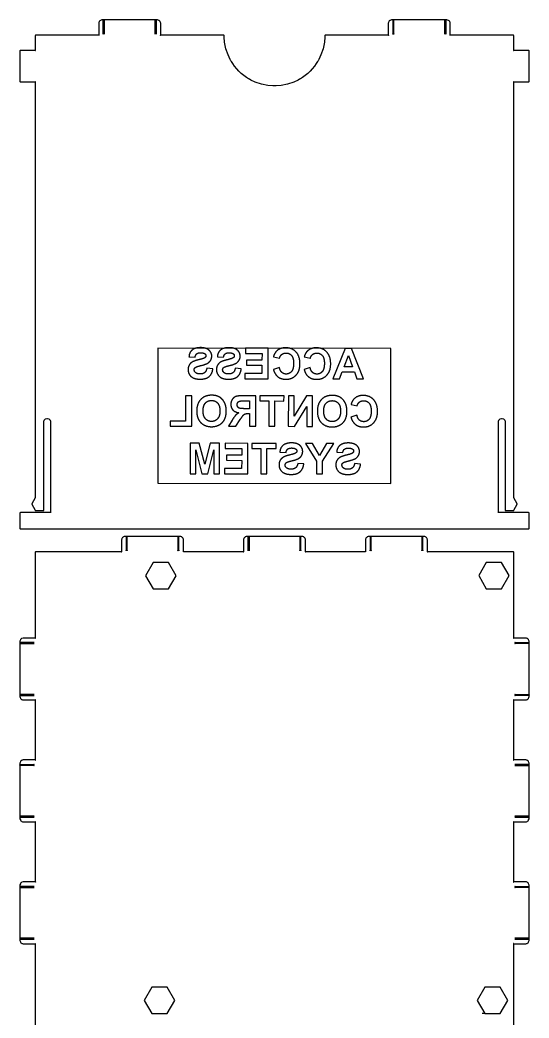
# Model space of a CAD drawing. Header units: millimetres. Extents: x 10 to 212, y 10 to 409.
# Drawn here: x 10 to 110.2, y 212.8 to 409.3 of the extents above; entities that cross this region are included whole.
import ezdxf

# ---------------------------------------------------------------- set-up
doc = ezdxf.new("R2010")
doc.units = ezdxf.units.MM
doc.layers.get('0').update_dxf_attribs({"linetype": 'CONTINUOUS'})

msp = doc.modelspace()

# ---------------------------------------------------------------- linework, layer by layer
for p, q in [((58.85, 344.66), (54.4, 344.66)), ((54.4, 344.66), (54.4, 343.65)), ((58.84, 338.66), (58.85, 344.66)), ((74, 344.63), (71.59, 338.64)), ((75.28, 344.63), (74, 344.63)), ((77.61, 338.63), (75.28, 344.63)), ((43.27, 342.97), (44.48, 342.91)), ((48.86, 342.96), (50.07, 342.9)), ((54.4, 343.65), (57.64, 343.64)), ((57.63, 342.31), (54.62, 342.32)), ((54.62, 342.32), (54.62, 341.31)), ((57.64, 343.64), (57.63, 342.31)), ((59.9, 343), (61.1, 342.71)), ((65.96, 342.99), (67.15, 342.7)), ((73.82, 341.01), (74.65, 343.23)), ((74.65, 343.23), (75.46, 341)), ((47.97, 340.63), (46.79, 340.74)), ((53.56, 340.62), (52.38, 340.73)), ((54.62, 341.31), (57.63, 341.3)), ((57.63, 341.3), (57.63, 339.67)), ((61.06, 340.86), (59.88, 340.49)), ((67.11, 340.85), (65.94, 340.48)), ((72.91, 338.63), (73.43, 340)), ((73.43, 340), (75.83, 339.99)), ((75.46, 341), (73.82, 341.01)), ((75.83, 339.99), (76.32, 338.63)), ((57.63, 339.67), (54.28, 339.67)), ((54.28, 339.67), (54.28, 338.66)), ((54.28, 338.66), (58.84, 338.66)), ((71.59, 338.64), (72.91, 338.63)), ((76.32, 338.63), (77.61, 338.63)), ((42.61, 335.27), (42.6, 330.33)), ((43.82, 335.27), (42.61, 335.27)), ((43.81, 329.32), (43.82, 335.27)), ((56.42, 335.3), (53.87, 335.3)), ((54.26, 334.28), (55.21, 334.28)), ((55.21, 334.28), (55.21, 332.76)), ((56.41, 329.3), (56.42, 335.3)), ((61.98, 335.29), (57.21, 335.3)), ((57.21, 335.3), (57.21, 334.28)), ((57.21, 334.28), (58.98, 334.28)), ((58.98, 334.28), (58.97, 329.29)), ((60.19, 329.29), (60.19, 334.28)), ((60.19, 334.28), (61.97, 334.27)), ((61.97, 334.27), (61.98, 335.29)), ((62.83, 335.29), (62.82, 329.29)), ((63.95, 335.28), (62.83, 335.29)), ((66.41, 335.28), (63.95, 331.28)), ((63.95, 331.28), (63.95, 335.28)), ((67.59, 335.28), (66.41, 335.28)), ((67.58, 329.28), (67.59, 335.28)), ((55.21, 332.76), (54.31, 332.76)), ((64.03, 329.28), (66.46, 333.19)), ((66.46, 333.19), (66.45, 329.28)), ((75.17, 333.61), (76.37, 333.32)), ((42.6, 330.33), (39.59, 330.33)), ((39.59, 330.33), (39.59, 329.32)), ((51.75, 330.47), (51.02, 329.3)), ((52.47, 329.3), (53.34, 330.61)), ((54.96, 331.8), (55.2, 331.8)), ((55.2, 331.8), (55.2, 329.3)), ((76.33, 331.47), (75.15, 331.1)), ((39.59, 329.32), (43.81, 329.32)), ((51.02, 329.3), (52.47, 329.3)), ((55.2, 329.3), (56.41, 329.3)), ((58.97, 329.29), (60.19, 329.29)), ((62.82, 329.29), (64.03, 329.28)), ((66.45, 329.28), (67.58, 329.28)), ((43.48, 325.95), (43.47, 319.95)), ((45.3, 325.95), (43.48, 325.95)), ((44.6, 319.95), (44.61, 324.67)), ((44.61, 324.67), (45.79, 319.95)), ((46.37, 321.86), (45.3, 325.95)), ((47.47, 325.95), (46.37, 321.86)), ((46.96, 319.95), (48.15, 324.67)), ((49.28, 325.94), (47.47, 325.95)), ((48.15, 324.67), (48.14, 319.95)), ((49.27, 319.94), (49.28, 325.94)), ((54.85, 325.93), (50.4, 325.94)), ((50.4, 325.94), (50.4, 324.93)), ((50.4, 324.93), (53.64, 324.92)), ((53.64, 324.92), (53.64, 323.59)), ((54.84, 319.93), (54.85, 325.93)), ((55.64, 325.93), (55.63, 324.92)), ((55.63, 324.92), (57.41, 324.92)), ((60.4, 325.93), (55.64, 325.93)), ((57.41, 324.92), (57.4, 319.93)), ((58.61, 319.93), (58.62, 324.91)), ((58.62, 324.91), (60.4, 324.91)), ((60.4, 324.91), (60.4, 325.93)), ((67.56, 325.91), (66.17, 325.92)), ((66.17, 325.92), (68.37, 322.43)), ((68.94, 323.54), (67.56, 325.91)), ((70.36, 325.91), (68.94, 323.54)), ((69.57, 322.44), (71.78, 325.91)), ((71.78, 325.91), (70.36, 325.91)), ((50.63, 323.6), (50.62, 322.59)), ((50.62, 322.59), (53.64, 322.58)), ((53.64, 323.59), (50.63, 323.6)), ((53.64, 322.58), (53.63, 320.95)), ((61.16, 324.21), (62.37, 324.15)), ((68.37, 322.43), (68.36, 319.91)), ((69.57, 319.91), (69.57, 322.44)), ((72.34, 324.19), (73.55, 324.14)), ((53.63, 320.95), (50.28, 320.95)), ((50.28, 320.95), (50.28, 319.94)), ((65.86, 321.87), (64.69, 321.99)), ((77.05, 321.85), (75.87, 321.97)), ((43.47, 319.95), (44.6, 319.95)), ((45.79, 319.95), (46.96, 319.95)), ((48.14, 319.95), (49.27, 319.94)), ((50.28, 319.94), (54.84, 319.93)), ((57.4, 319.93), (58.61, 319.93)), ((68.36, 319.91), (69.57, 319.91)), ((101.79, 297.3), (104.47, 297.3)), ((35.96, 213.65), (38.71, 213.65)), ((101.52, 213.66), (101, 213.66))]:
    msp.add_line(p, q)
for points in [[(14.7, 312.8), (14.7, 330.2), (14.7, 330.28), (14.77, 330.5), (14.79, 330.53), (14.8, 330.55), (14.89, 330.66), (15, 330.75), (15.02, 330.76), (15.05, 330.78), (15.27, 330.85), (15.35, 330.85), (15.43, 330.85), (15.65, 330.78), (15.68, 330.76), (15.7, 330.75), (15.81, 330.66), (15.9, 330.55), (15.91, 330.53), (15.93, 330.5), (16, 330.28), (16, 330.2), (16, 312.3), (16.01, 312.3), (16.04, 312.29), (16.04, 312.26), (16.01, 312.26), (16, 312.29), (16, 312.3), (10.1, 312.3), (10.08, 312.3), (10.03, 312.27), (10, 312.22), (10, 312.2), (10, 309.2), (10, 309.18), (10.03, 309.13), (10.08, 309.1), (10.1, 309.1), (13.1, 309.1), (107.1, 309.1), (110.1, 309.1), (110.12, 309.1), (110.17, 309.13), (110.2, 309.18), (110.2, 309.2), (110.2, 312.2), (110.2, 312.22), (110.17, 312.27), (110.12, 312.3), (110.1, 312.3), (104.2, 312.3), (104.2, 312.29), (104.19, 312.26), (104.16, 312.26), (104.16, 312.29), (104.19, 312.3), (104.2, 312.3), (104.2, 330.2), (104.2, 330.28), (104.27, 330.5), (104.29, 330.53), (104.3, 330.55), (104.39, 330.66), (104.5, 330.75), (104.52, 330.76), (104.55, 330.78), (104.78, 330.85), (104.85, 330.85), (104.93, 330.85), (105.15, 330.78), (105.17, 330.76), (105.2, 330.75), (105.31, 330.66), (105.4, 330.55), (105.41, 330.53), (105.43, 330.5), (105.5, 330.28), (105.5, 330.2), (105.5, 312.8), (105.5, 312.78), (105.53, 312.73), (105.58, 312.7), (105.6, 312.7), (107.1, 312.7), (107.12, 312.7), (107.18, 312.74), (107.19, 312.75), (107.88, 313.95), (107.88, 313.96), (107.88, 314.04), (107.88, 314.05), (107.2, 315.23), (107.19, 315.23), (107.2, 315.23), (107.2, 315.23), (107.2, 397.1), (110.1, 397.1), (110.12, 397.1), (110.17, 397.13), (110.2, 397.19), (110.2, 397.2), (110.2, 403.2), (110.2, 403.22), (110.17, 403.27), (110.12, 403.3), (110.1, 403.3), (107.2, 403.3), (107.2, 403.29), (107.19, 403.26), (107.16, 403.26), (107.16, 403.29), (107.19, 403.3), (107.2, 403.3), (107.2, 406.2), (107.2, 406.22), (107.17, 406.27), (107.12, 406.3), (107.1, 406.3), (94.7, 406.3), (94.7, 408.6), (94.7, 408.64), (94.68, 408.78), (94.62, 408.92), (94.61, 408.95), (94.59, 408.98), (94.49, 409.1), (94.38, 409.19), (94.35, 409.21), (94.32, 409.22), (94.18, 409.28), (94.04, 409.3), (94, 409.3), (93.7, 409.3), (93.72, 409.3), (93.77, 409.27), (93.8, 409.22), (93.8, 409.2), (93.8, 406.5), (93.8, 406.51), (93.79, 406.55), (93.79, 406.55), (93.78, 406.56), (93.75, 406.58), (93.75, 406.59), (93.75, 406.59), (93.71, 406.6), (93.7, 406.6), (93.69, 406.6), (93.65, 406.59), (93.65, 406.59), (93.65, 406.58), (93.61, 406.56), (93.61, 406.55), (93.61, 406.55), (93.6, 406.51), (93.6, 406.5), (93.6, 409.2), (93.6, 409.22), (93.63, 409.27), (93.68, 409.3), (93.7, 409.3), (83.5, 409.3), (83.2, 409.3), (83.11, 409.3), (82.88, 409.22), (82.85, 409.21), (82.82, 409.19), (82.7, 409.1), (82.61, 408.98), (82.59, 408.95), (82.58, 408.92), (82.5, 408.68), (82.5, 408.6), (82.5, 406.3), (82.51, 406.3), (82.54, 406.29), (82.54, 406.26), (82.51, 406.26), (82.5, 406.29), (82.5, 406.3), (70.1, 406.3), (70.08, 406.3), (70.03, 406.27), (70, 406.22), (70, 406.2), (70, 405.88), (69.91, 404.91), (69.66, 403.64), (69.25, 402.41), (68.83, 401.53), (68.67, 401.25), (68.59, 401.11), (68.33, 400.7), (67.95, 400.17), (67.54, 399.67), (67.1, 399.2), (66.63, 398.76), (66.13, 398.35), (65.6, 397.97), (65.19, 397.71), (65.05, 397.63), (64.77, 397.46), (63.89, 397.05), (62.66, 396.64), (61.39, 396.38), (60.42, 396.3), (60.1, 396.3), (59.78, 396.3), (58.8, 396.38), (57.54, 396.64), (56.31, 397.05), (55.43, 397.46), (55.15, 397.63), (55.01, 397.71), (54.6, 397.97), (54.07, 398.35), (53.57, 398.76), (53.1, 399.2), (52.66, 399.67), (52.25, 400.17), (51.87, 400.7), (51.61, 401.11), (51.53, 401.25), (51.36, 401.53), (50.95, 402.41), (50.54, 403.64), (50.28, 404.91), (50.2, 405.88), (50.2, 406.2), (50.2, 406.22), (50.17, 406.27), (50.12, 406.3), (50.1, 406.3), (37.7, 406.3), (37.7, 406.29), (37.69, 406.26), (37.66, 406.26), (37.66, 406.29), (37.69, 406.3), (37.7, 406.3), (37.7, 408.6), (37.7, 408.64), (37.68, 408.78), (37.62, 408.92), (37.61, 408.95), (37.59, 408.98), (37.49, 409.1), (37.38, 409.19), (37.35, 409.21), (37.32, 409.22), (37.08, 409.3), (37, 409.3), (36.7, 409.3), (36.72, 409.3), (36.77, 409.27), (36.8, 409.22), (36.8, 409.2), (36.8, 406.5), (36.8, 406.51), (36.79, 406.55), (36.79, 406.55), (36.78, 406.56), (36.75, 406.58), (36.75, 406.59), (36.75, 406.59), (36.71, 406.6), (36.7, 406.6), (36.69, 406.6), (36.65, 406.59), (36.65, 406.59), (36.65, 406.58), (36.61, 406.56), (36.61, 406.55), (36.61, 406.55), (36.6, 406.51), (36.6, 406.5), (36.6, 409.2), (36.6, 409.22), (36.63, 409.27), (36.68, 409.3), (36.7, 409.3), (26.5, 409.3), (26.52, 409.3), (26.57, 409.27), (26.6, 409.22), (26.6, 409.2), (26.6, 406.5), (26.6, 406.51), (26.59, 406.55), (26.59, 406.55), (26.58, 406.56), (26.55, 406.58), (26.55, 406.59), (26.55, 406.59), (26.51, 406.6), (26.5, 406.6), (26.49, 406.6), (26.45, 406.59), (26.45, 406.59), (26.45, 406.58), (26.41, 406.56), (26.41, 406.55), (26.41, 406.55), (26.4, 406.51), (26.4, 406.5), (26.4, 409.2), (26.4, 409.22), (26.43, 409.27), (26.48, 409.3), (26.5, 409.3), (26.2, 409.3), (26.11, 409.3), (25.88, 409.22), (25.85, 409.21), (25.82, 409.19), (25.7, 409.1), (25.61, 408.98), (25.59, 408.95), (25.58, 408.92), (25.52, 408.78), (25.5, 408.64), (25.5, 408.6), (25.5, 406.3), (25.51, 406.3), (25.54, 406.29), (25.54, 406.26), (25.51, 406.26), (25.5, 406.29), (25.5, 406.3), (13.1, 406.3), (13.08, 406.3), (13.03, 406.27), (13, 406.22), (13, 406.2), (13, 403.3), (10.1, 403.3), (10.08, 403.3), (10.03, 403.27), (10, 403.22), (10, 403.2), (10, 397.2), (10, 397.19), (10.03, 397.13), (10.08, 397.1), (10.1, 397.1), (13, 397.1), (13, 397.11), (13.01, 397.14), (13.04, 397.14), (13.04, 397.12), (13.01, 397.1), (13, 397.1), (13, 315.23), (12.32, 314.05), (12.32, 314.04), (12.32, 313.96), (12.32, 313.95), (13.01, 312.75), (13.02, 312.74), (13.08, 312.7), (13.1, 312.7), (14.6, 312.7), (14.62, 312.7), (14.67, 312.73), (14.7, 312.78)], [(83.43, 409.27), (83.4, 409.22), (83.4, 409.2), (83.4, 406.5), (83.4, 406.51), (83.41, 406.55), (83.41, 406.55), (83.41, 406.56), (83.45, 406.58), (83.45, 406.59), (83.45, 406.59), (83.49, 406.6), (83.5, 406.6), (83.51, 406.6), (83.55, 406.59), (83.55, 406.59), (83.55, 406.58), (83.58, 406.56), (83.59, 406.55), (83.59, 406.55), (83.6, 406.51), (83.6, 406.5), (83.6, 409.2), (83.6, 409.22), (83.57, 409.27), (83.52, 409.3), (83.5, 409.3), (83.48, 409.3)], [(94.7, 406.3), (94.69, 406.3), (94.66, 406.29), (94.66, 406.26), (94.68, 406.26), (94.7, 406.29)], [(13.01, 403.3), (13, 403.3), (13, 403.29), (13.01, 403.26), (13.04, 403.26), (13.04, 403.29)], [(107.19, 397.1), (107.2, 397.1), (107.2, 397.11), (107.19, 397.14), (107.16, 397.14), (107.16, 397.12)], [(37.11, 318.07), (82.97, 318), (83.01, 344.62), (37.15, 344.69)], [(13, 315.23), (13, 315.23), (13, 315.23)], [(31.08, 304.85), (31.09, 304.85), (31.09, 304.85), (31.1, 304.81), (31.1, 304.8), (31.1, 307.5), (31.1, 307.52), (31.07, 307.57), (31.02, 307.6), (31, 307.6), (30.98, 307.6), (30.93, 307.57), (30.9, 307.52), (30.9, 307.5), (30.9, 304.8), (30.9, 304.81), (30.91, 304.85), (30.91, 304.85), (30.91, 304.85), (30.95, 304.88), (30.95, 304.89), (30.95, 304.89), (30.99, 304.9), (31, 304.9), (31.01, 304.9), (31.05, 304.89), (31.05, 304.89), (31.05, 304.88)], [(41.19, 304.9), (41.2, 304.9), (41.21, 304.9), (41.25, 304.89), (41.25, 304.89), (41.25, 304.88), (41.28, 304.85), (41.29, 304.85), (41.29, 304.85), (41.3, 304.81), (41.3, 304.8), (41.3, 307.5), (41.3, 307.52), (41.27, 307.57), (41.22, 307.6), (41.2, 307.6), (41.18, 307.6), (41.13, 307.57), (41.1, 307.52), (41.1, 307.5), (41.1, 304.8), (41.1, 304.81), (41.11, 304.85), (41.11, 304.85), (41.12, 304.85), (41.15, 304.88), (41.15, 304.89), (41.15, 304.89)], [(65.19, 304.9), (65.2, 304.9), (65.21, 304.9), (65.25, 304.89), (65.25, 304.89), (65.25, 304.88), (65.28, 304.85), (65.29, 304.85), (65.29, 304.85), (65.3, 304.81), (65.3, 304.8), (65.3, 307.5), (65.3, 307.52), (65.27, 307.57), (65.22, 307.6), (65.2, 307.6), (65.18, 307.6), (65.13, 307.57), (65.1, 307.52), (65.1, 307.5), (65.1, 304.8), (65.1, 304.81), (65.11, 304.85), (65.11, 304.85), (65.11, 304.85), (65.15, 304.88), (65.15, 304.89), (65.15, 304.89)], [(89.18, 307.6), (89.13, 307.57), (89.1, 307.52), (89.1, 307.5), (89.1, 304.8), (89.1, 304.81), (89.11, 304.85), (89.11, 304.85), (89.11, 304.85), (89.15, 304.88), (89.15, 304.89), (89.15, 304.89), (89.19, 304.9), (89.2, 304.9), (89.21, 304.9), (89.25, 304.89), (89.25, 304.89), (89.25, 304.88), (89.28, 304.85), (89.29, 304.85), (89.29, 304.85), (89.3, 304.81), (89.3, 304.8), (89.3, 307.5), (89.3, 307.52), (89.27, 307.57), (89.22, 307.6), (89.2, 307.6)], [(42.2, 304.6), (42.19, 304.6), (42.16, 304.59), (42.16, 304.56), (42.18, 304.56), (42.2, 304.59)], [(66.16, 304.59), (66.16, 304.56), (66.18, 304.56), (66.2, 304.59), (66.2, 304.6), (66.19, 304.6)], [(78.04, 304.56), (78.04, 304.59), (78.01, 304.6), (78, 304.6), (78, 304.59), (78.01, 304.56)], [(36.23, 297.28), (39.23, 297.28), (40.73, 299.88), (39.23, 302.48), (36.23, 302.48), (34.73, 299.88)], [(39.23, 302.48), (36.23, 302.48), (34.73, 299.88), (36.23, 297.28), (39.23, 297.28), (40.73, 299.88)], [(101.79, 297.3), (104.79, 297.3), (106.29, 299.9), (104.79, 302.5), (101.79, 302.5), (100.29, 299.9)], [(13, 287.6), (13, 287.59), (13.01, 287.56), (13.04, 287.56), (13.04, 287.59), (13.01, 287.6)], [(12.71, 276.45), (12.71, 276.45), (12.72, 276.45), (12.75, 276.49), (12.75, 276.49), (12.75, 276.49), (12.79, 276.5), (12.8, 276.5), (10.1, 276.5), (10.08, 276.5), (10.03, 276.47), (10, 276.42), (10, 276.4), (10, 276.38), (10.03, 276.33), (10.08, 276.3), (10.1, 276.3), (12.8, 276.3), (12.79, 276.3), (12.75, 276.31), (12.75, 276.31), (12.75, 276.32), (12.72, 276.35), (12.71, 276.35), (12.71, 276.35), (12.7, 276.39), (12.7, 276.4), (12.7, 276.41)], [(13, 275.4), (13.01, 275.4), (13.04, 275.42), (13.04, 275.44), (13.01, 275.44), (13, 275.41)], [(107.41, 262.5), (107.4, 262.5), (110.1, 262.5), (110.12, 262.5), (110.17, 262.53), (110.2, 262.58), (110.2, 262.6), (110.2, 262.62), (110.17, 262.67), (110.12, 262.7), (110.1, 262.7), (107.4, 262.7), (107.41, 262.7), (107.45, 262.69), (107.45, 262.69), (107.45, 262.68), (107.48, 262.65), (107.49, 262.65), (107.49, 262.65), (107.5, 262.61), (107.5, 262.6), (107.5, 262.59), (107.49, 262.55), (107.49, 262.55), (107.48, 262.55), (107.45, 262.52), (107.45, 262.51), (107.45, 262.51)], [(10.1, 252.3), (12.8, 252.3), (12.79, 252.3), (12.75, 252.31), (12.75, 252.31), (12.75, 252.32), (12.72, 252.35), (12.71, 252.35), (12.71, 252.36), (12.7, 252.39), (12.7, 252.4), (12.7, 252.41), (12.71, 252.45), (12.71, 252.45), (12.72, 252.45), (12.75, 252.49), (12.75, 252.49), (12.75, 252.49), (12.79, 252.5), (12.8, 252.5), (10.1, 252.5), (10.08, 252.5), (10.03, 252.47), (10, 252.42), (10, 252.4), (10, 252.38), (10.03, 252.33), (10.08, 252.3)], [(12.7, 238.6), (12.7, 238.61), (12.71, 238.65), (12.71, 238.65), (12.72, 238.65), (12.75, 238.69), (12.75, 238.69), (12.75, 238.69), (12.79, 238.7), (12.8, 238.7), (10.1, 238.7), (10.08, 238.7), (10.03, 238.67), (10, 238.62), (10, 238.6), (10, 238.58), (10.03, 238.53), (10.08, 238.5), (10.1, 238.5), (12.8, 238.5), (12.79, 238.5), (12.75, 238.51), (12.75, 238.51), (12.75, 238.52), (12.72, 238.55), (12.71, 238.55), (12.71, 238.55), (12.7, 238.59)], [(110.2, 228.42), (110.17, 228.47), (110.12, 228.5), (110.1, 228.5), (107.4, 228.5), (107.41, 228.5), (107.45, 228.49), (107.45, 228.49), (107.45, 228.49), (107.48, 228.45), (107.49, 228.45), (107.49, 228.45), (107.5, 228.41), (107.5, 228.4), (107.5, 228.39), (107.49, 228.35), (107.49, 228.35), (107.48, 228.35), (107.45, 228.32), (107.45, 228.31), (107.45, 228.31), (107.41, 228.3), (107.4, 228.3), (110.1, 228.3), (110.12, 228.3), (110.17, 228.33), (110.2, 228.38), (110.2, 228.4)], [(107.16, 227.42), (107.19, 227.4), (107.2, 227.4), (107.2, 227.41), (107.19, 227.44), (107.16, 227.44)], [(35.96, 213.65), (38.96, 213.65), (40.46, 216.25), (38.96, 218.85), (35.96, 218.85), (34.46, 216.25)], [(101.52, 213.66), (104.52, 213.66), (106.02, 216.26), (104.52, 218.85), (101.52, 218.85), (100.02, 216.26)]]:
    msp.add_lwpolyline(points, close=True)
msp.add_lwpolyline([(107.2, 210.5), (107.2, 227.4), (109.5, 227.4), (109.55, 227.4), (109.68, 227.43), (109.82, 227.48), (109.85, 227.49), (109.88, 227.51), (110, 227.61), (110.09, 227.72), (110.11, 227.75), (110.12, 227.78), (110.18, 227.92), (110.2, 228.06), (110.2, 228.1), (110.2, 228.4), (110.2, 238.6), (110.2, 238.58), (110.17, 238.53), (110.12, 238.5), (110.1, 238.5), (107.4, 238.5), (107.41, 238.5), (107.45, 238.51), (107.45, 238.51), (107.45, 238.52), (107.48, 238.55), (107.49, 238.55), (107.49, 238.55), (107.5, 238.59), (107.5, 238.6), (107.5, 238.61), (107.49, 238.65), (107.49, 238.65), (107.48, 238.65), (107.45, 238.69), (107.45, 238.69), (107.45, 238.69), (107.41, 238.7), (107.4, 238.7), (110.1, 238.7), (110.12, 238.7), (110.17, 238.67), (110.2, 238.62), (110.2, 238.6), (110.2, 238.9), (110.2, 238.94), (110.18, 239.08), (110.12, 239.22), (110.11, 239.25), (110.09, 239.28), (110, 239.4), (109.88, 239.49), (109.85, 239.51), (109.82, 239.52), (109.68, 239.58), (109.55, 239.6), (109.5, 239.6), (107.2, 239.6), (107.19, 239.6), (107.16, 239.59), (107.16, 239.56), (107.19, 239.56), (107.2, 239.59), (107.2, 239.6), (107.2, 251.4), (107.2, 251.41), (107.19, 251.44), (107.16, 251.44), (107.16, 251.42), (107.19, 251.4), (107.2, 251.4), (109.5, 251.4), (109.55, 251.4), (109.68, 251.42), (109.82, 251.48), (109.85, 251.49), (109.88, 251.51), (110, 251.6), (110.09, 251.72), (110.11, 251.75), (110.12, 251.78), (110.2, 252.02), (110.2, 252.1), (110.2, 252.4), (110.2, 252.42), (110.17, 252.47), (110.12, 252.5), (110.1, 252.5), (107.4, 252.5), (107.41, 252.5), (107.45, 252.49), (107.45, 252.49), (107.45, 252.49), (107.48, 252.45), (107.49, 252.45), (107.49, 252.45), (107.5, 252.41), (107.5, 252.4), (107.5, 252.39), (107.49, 252.36), (107.49, 252.35), (107.48, 252.35), (107.45, 252.32), (107.45, 252.31), (107.45, 252.31), (107.41, 252.3), (107.4, 252.3), (110.1, 252.3), (110.12, 252.3), (110.17, 252.33), (110.2, 252.38), (110.2, 252.4), (110.2, 262.6), (110.2, 262.9), (110.2, 262.94), (110.18, 263.08), (110.12, 263.22), (110.11, 263.25), (110.09, 263.28), (110, 263.4), (109.88, 263.49), (109.85, 263.51), (109.82, 263.52), (109.68, 263.58), (109.55, 263.6), (109.5, 263.6), (107.2, 263.6), (107.19, 263.6), (107.16, 263.59), (107.16, 263.56), (107.19, 263.56), (107.2, 263.59), (107.2, 263.6), (107.2, 275.4), (107.19, 275.4), (107.16, 275.42), (107.16, 275.44), (107.19, 275.44), (107.2, 275.41), (107.2, 275.4), (109.5, 275.4), (109.55, 275.4), (109.68, 275.42), (109.82, 275.48), (109.85, 275.49), (109.88, 275.51), (110, 275.61), (110.09, 275.72), (110.11, 275.75), (110.12, 275.78), (110.18, 275.92), (110.2, 276.06), (110.2, 276.1), (110.2, 276.4), (110.2, 276.38), (110.17, 276.33), (110.12, 276.3), (110.1, 276.3), (107.4, 276.3), (107.41, 276.3), (107.45, 276.31), (107.45, 276.31), (107.45, 276.32), (107.48, 276.35), (107.49, 276.35), (107.49, 276.35), (107.5, 276.39), (107.5, 276.4), (107.5, 276.41), (107.49, 276.45), (107.49, 276.45), (107.48, 276.45), (107.45, 276.49), (107.45, 276.49), (107.45, 276.49), (107.41, 276.5), (107.4, 276.5), (110.1, 276.5), (110.12, 276.5), (110.17, 276.47), (110.2, 276.42), (110.2, 276.4), (110.2, 286.6), (110.2, 286.58), (110.17, 286.53), (110.12, 286.5), (110.1, 286.5), (107.4, 286.5), (107.41, 286.5), (107.45, 286.51), (107.45, 286.51), (107.45, 286.52), (107.48, 286.55), (107.49, 286.55), (107.49, 286.56), (107.5, 286.59), (107.5, 286.6), (107.5, 286.61), (107.49, 286.65), (107.49, 286.65), (107.48, 286.65), (107.45, 286.69), (107.45, 286.69), (107.45, 286.69), (107.41, 286.7), (107.4, 286.7), (110.1, 286.7), (110.12, 286.7), (110.17, 286.67), (110.2, 286.62), (110.2, 286.6), (110.2, 286.9), (110.2, 286.99), (110.12, 287.23), (110.11, 287.25), (110.09, 287.28), (110, 287.39), (109.88, 287.49), (109.85, 287.51), (109.82, 287.52), (109.68, 287.58), (109.55, 287.6), (109.5, 287.6), (107.2, 287.6), (107.2, 287.59), (107.19, 287.56), (107.16, 287.56), (107.16, 287.59), (107.19, 287.6), (107.2, 287.6), (107.2, 304.5), (107.2, 304.52), (107.17, 304.57), (107.12, 304.6), (107.1, 304.6), (90.2, 304.6), (90.2, 304.59), (90.18, 304.56), (90.16, 304.56), (90.16, 304.59), (90.19, 304.6), (90.2, 304.6), (90.2, 306.9), (90.2, 306.95), (90.17, 307.08), (90.12, 307.22), (90.11, 307.25), (90.09, 307.28), (89.99, 307.39), (89.88, 307.49), (89.85, 307.51), (89.82, 307.52), (89.68, 307.58), (89.54, 307.6), (89.5, 307.6), (89.2, 307.6), (79, 307.6), (78.98, 307.6), (78.93, 307.57), (78.9, 307.52), (78.9, 307.5), (78.9, 304.8), (78.9, 304.81), (78.91, 304.85), (78.91, 304.85), (78.91, 304.85), (78.95, 304.88), (78.95, 304.89), (78.95, 304.89), (78.99, 304.9), (79, 304.9), (79.01, 304.9), (79.05, 304.89), (79.05, 304.89), (79.05, 304.88), (79.08, 304.85), (79.09, 304.85), (79.09, 304.85), (79.1, 304.81), (79.1, 304.8), (79.1, 307.5), (79.1, 307.52), (79.07, 307.57), (79.02, 307.6), (79, 307.6), (78.7, 307.6), (78.65, 307.6), (78.52, 307.58), (78.38, 307.52), (78.35, 307.51), (78.32, 307.49), (78.21, 307.39), (78.11, 307.28), (78.09, 307.25), (78.08, 307.22), (78.02, 307.08), (78, 306.95), (78, 306.9), (78, 304.6), (66.2, 304.6), (66.2, 306.9), (66.2, 306.95), (66.17, 307.08), (66.12, 307.22), (66.11, 307.25), (66.09, 307.28), (65.99, 307.39), (65.88, 307.49), (65.85, 307.51), (65.82, 307.52), (65.68, 307.58), (65.54, 307.6), (65.5, 307.6), (65.2, 307.6), (55, 307.6), (55.02, 307.6), (55.07, 307.57), (55.1, 307.52), (55.1, 307.5), (55.1, 304.8), (55.1, 304.81), (55.09, 304.85), (55.09, 304.85), (55.08, 304.85), (55.05, 304.88), (55.05, 304.89), (55.05, 304.89), (55.01, 304.9), (55, 304.9), (54.99, 304.9), (54.95, 304.89), (54.95, 304.89), (54.95, 304.88), (54.91, 304.85), (54.91, 304.85), (54.91, 304.85), (54.9, 304.81), (54.9, 304.8), (54.9, 307.5), (54.9, 307.52), (54.93, 307.57), (54.98, 307.6), (55, 307.6), (54.7, 307.6), (54.65, 307.6), (54.52, 307.58), (54.38, 307.52), (54.35, 307.51), (54.32, 307.49), (54.21, 307.39), (54.11, 307.28), (54.09, 307.25), (54.08, 307.22), (54.02, 307.08), (54, 306.95), (54, 306.9), (54, 304.6), (54, 304.59), (54.01, 304.56), (54.04, 304.56), (54.04, 304.59), (54.01, 304.6), (54, 304.6), (42.2, 304.6), (42.2, 306.9), (42.2, 306.95), (42.17, 307.08), (42.12, 307.22), (42.11, 307.25), (42.09, 307.28), (41.99, 307.39), (41.88, 307.49), (41.85, 307.51), (41.82, 307.52), (41.68, 307.58), (41.54, 307.6), (41.5, 307.6), (41.2, 307.6), (31, 307.6), (30.7, 307.6), (30.65, 307.6), (30.52, 307.58), (30.38, 307.52), (30.35, 307.51), (30.32, 307.49), (30.21, 307.39), (30.11, 307.28), (30.09, 307.25), (30.08, 307.22), (30.02, 307.08), (30, 306.95), (30, 306.9), (30, 304.6), (30, 304.59), (30.01, 304.56), (30.04, 304.56), (30.04, 304.59), (30.01, 304.6), (30, 304.6), (13.1, 304.6), (13.08, 304.6), (13.03, 304.57), (13, 304.52), (13, 304.5), (13, 287.6), (10.7, 287.6), (10.61, 287.6), (10.38, 287.52), (10.35, 287.51), (10.32, 287.49), (10.2, 287.39), (10.11, 287.28), (10.09, 287.25), (10.08, 287.23), (10, 286.98), (10, 286.9), (10, 286.6), (10, 286.58), (10.03, 286.53), (10.08, 286.5), (10.1, 286.5), (12.8, 286.5), (12.79, 286.5), (12.75, 286.51), (12.75, 286.51), (12.75, 286.52), (12.72, 286.55), (12.71, 286.55), (12.71, 286.56), (12.7, 286.59), (12.7, 286.6), (12.7, 286.61), (12.71, 286.65), (12.71, 286.65), (12.72, 286.65), (12.75, 286.69), (12.75, 286.69), (12.75, 286.69), (12.79, 286.7), (12.8, 286.7), (10.1, 286.7), (10.08, 286.7), (10.03, 286.67), (10, 286.62), (10, 286.6), (10, 276.4), (10, 276.1), (10, 276.06), (10.02, 275.92), (10.08, 275.78), (10.09, 275.75), (10.11, 275.72), (10.2, 275.61), (10.32, 275.51), (10.35, 275.49), (10.38, 275.48), (10.52, 275.42), (10.65, 275.4), (10.7, 275.4), (13, 275.4), (13, 263.6), (13, 263.59), (13.01, 263.56), (13.04, 263.56), (13.04, 263.59), (13.01, 263.6), (13, 263.6), (10.7, 263.6), (10.65, 263.6), (10.52, 263.58), (10.38, 263.52), (10.35, 263.51), (10.32, 263.49), (10.2, 263.4), (10.11, 263.28), (10.09, 263.25), (10.08, 263.22), (10, 262.98), (10, 262.9), (10, 262.6), (10, 262.62), (10.03, 262.67), (10.08, 262.7), (10.1, 262.7), (12.8, 262.7), (12.79, 262.7), (12.75, 262.69), (12.75, 262.69), (12.75, 262.68), (12.72, 262.65), (12.71, 262.65), (12.71, 262.65), (12.7, 262.61), (12.7, 262.6), (12.7, 262.59), (12.71, 262.55), (12.71, 262.55), (12.72, 262.55), (12.75, 262.52), (12.75, 262.51), (12.75, 262.51), (12.79, 262.5), (12.8, 262.5), (10.1, 262.5), (10.08, 262.5), (10.03, 262.53), (10, 262.58), (10, 262.6), (10, 252.4), (10, 252.1), (10, 252.01), (10.08, 251.78), (10.09, 251.75), (10.11, 251.72), (10.2, 251.6), (10.32, 251.51), (10.35, 251.49), (10.38, 251.48), (10.52, 251.42), (10.65, 251.4), (10.7, 251.4), (13, 251.4), (13.01, 251.4), (13.04, 251.42), (13.04, 251.44), (13.01, 251.44), (13, 251.41), (13, 251.4), (13, 239.6), (13.01, 239.6), (13.04, 239.59), (13.04, 239.56), (13.01, 239.56), (13, 239.59), (13, 239.6), (10.7, 239.6), (10.61, 239.6), (10.38, 239.52), (10.35, 239.51), (10.32, 239.49), (10.2, 239.4), (10.11, 239.28), (10.09, 239.25), (10.08, 239.22), (10, 238.98), (10, 238.9), (10, 238.6), (10, 228.4), (10, 228.38), (10.03, 228.33), (10.08, 228.3), (10.1, 228.3), (12.8, 228.3), (12.79, 228.3), (12.75, 228.31), (12.75, 228.31), (12.75, 228.32), (12.72, 228.35), (12.71, 228.35), (12.71, 228.35), (12.7, 228.39), (12.7, 228.4), (12.7, 228.41), (12.71, 228.45), (12.71, 228.45), (12.72, 228.45), (12.75, 228.49), (12.75, 228.49), (12.75, 228.49), (12.79, 228.5), (12.8, 228.5), (10.1, 228.5), (10.08, 228.5), (10.03, 228.47), (10, 228.42), (10, 228.4), (10, 228.1), (10, 228.06), (10.02, 227.92), (10.08, 227.78), (10.09, 227.75), (10.11, 227.72), (10.2, 227.61), (10.32, 227.51), (10.35, 227.49), (10.38, 227.48), (10.52, 227.43), (10.65, 227.4), (10.7, 227.4), (13, 227.4), (13, 227.41), (13.01, 227.44), (13.04, 227.44), (13.04, 227.42), (13.01, 227.4), (13, 227.4), (13, 210.5)])
for points in [[(43.87, 344.29), (43.3, 343.79), (43.27, 342.97)], [(45.57, 344.78), (44.44, 344.78), (43.87, 344.29)], [(46.75, 344.57), (46.26, 344.78), (45.57, 344.78)], [(47.5, 343.96), (47.24, 344.36), (46.75, 344.57)], [(47.76, 343.1), (47.76, 343.56), (47.5, 343.96)], [(49.46, 344.28), (48.89, 343.78), (48.86, 342.96)], [(51.16, 344.77), (50.03, 344.77), (49.46, 344.28)], [(52.34, 344.56), (51.85, 344.77), (51.16, 344.77)], [(53.09, 343.95), (52.83, 344.35), (52.34, 344.56)], [(53.35, 343.09), (53.35, 343.55), (53.09, 343.95)], [(60.52, 344.11), (60.11, 343.72), (59.9, 343)], [(62.31, 344.75), (61.21, 344.76), (60.52, 344.11)], [(64.34, 343.92), (63.57, 344.75), (62.31, 344.75)], [(65.11, 341.59), (65.11, 343.09), (64.34, 343.92)], [(66.57, 344.1), (66.16, 343.71), (65.96, 342.99)], [(68.36, 344.74), (67.26, 344.75), (66.57, 344.1)], [(70.39, 343.91), (69.62, 344.74), (68.36, 344.74)], [(43.99, 341.99), (43.57, 341.77), (43.33, 341.38)], [(45.3, 342.42), (44.42, 342.22), (43.99, 341.99)], [(44.48, 342.91), (44.56, 343.37), (44.81, 343.58)], [(44.81, 343.58), (45.07, 343.78), (45.58, 343.78)], [(46.42, 342.82), (46.19, 342.63), (45.3, 342.42)], [(45.58, 343.78), (46.11, 343.78), (46.41, 343.56)], [(46.41, 343.56), (46.6, 343.42), (46.6, 343.19)], [(46.6, 343.19), (46.6, 342.97), (46.42, 342.82)], [(47.2, 341.9), (47.75, 342.39), (47.76, 343.1)], [(49.58, 341.98), (49.16, 341.76), (48.92, 341.38)], [(50.89, 342.41), (50.01, 342.21), (49.58, 341.98)], [(50.07, 342.9), (50.15, 343.36), (50.4, 343.57)], [(50.4, 343.57), (50.66, 343.77), (51.17, 343.77)], [(52.01, 342.81), (51.78, 342.62), (50.89, 342.41)], [(51.17, 343.77), (51.7, 343.77), (52, 343.55)], [(52, 343.55), (52.19, 343.41), (52.19, 343.18)], [(52.19, 343.18), (52.19, 342.96), (52.01, 342.81)], [(52.79, 341.89), (53.34, 342.38), (53.35, 343.09)], [(61.1, 342.71), (61.21, 343.18), (61.55, 343.45)], [(61.55, 343.45), (61.88, 343.72), (62.37, 343.72)], [(62.37, 343.72), (63.03, 343.72), (63.45, 343.24)], [(63.45, 343.24), (63.86, 342.76), (63.86, 341.69)], [(67.15, 342.7), (67.26, 343.17), (67.6, 343.44)], [(67.6, 343.44), (67.94, 343.71), (68.42, 343.71)], [(68.42, 343.71), (69.09, 343.71), (69.5, 343.23)], [(69.5, 343.23), (69.92, 342.75), (69.92, 341.68)], [(71.16, 341.58), (71.17, 343.08), (70.39, 343.91)], [(43.33, 341.38), (43.09, 341), (43.09, 340.43)], [(43.09, 340.43), (43.09, 339.91), (43.37, 339.46)], [(44.3, 340.42), (44.3, 340.64), (44.43, 340.79)], [(44.6, 339.84), (44.3, 340.09), (44.3, 340.42)], [(44.43, 340.79), (44.55, 340.93), (44.86, 341.04)], [(44.86, 341.04), (45.08, 341.12), (45.83, 341.3)], [(45.83, 341.3), (46.81, 341.54), (47.2, 341.9)], [(46.79, 340.74), (46.68, 340.15), (46.36, 339.87)], [(47.24, 339.09), (47.85, 339.62), (47.97, 340.63)], [(48.92, 341.38), (48.68, 340.99), (48.68, 340.42)], [(48.68, 340.42), (48.68, 339.9), (48.97, 339.45)], [(49.89, 340.41), (49.89, 340.63), (50.02, 340.78)], [(50.19, 339.83), (49.89, 340.08), (49.89, 340.41)], [(50.02, 340.78), (50.14, 340.93), (50.45, 341.04)], [(50.45, 341.04), (50.67, 341.11), (51.42, 341.3)], [(51.42, 341.3), (52.4, 341.54), (52.79, 341.89)], [(52.38, 340.73), (52.27, 340.14), (51.95, 339.86)], [(52.83, 339.09), (53.44, 339.61), (53.56, 340.62)], [(59.88, 340.49), (60.15, 339.51), (60.78, 339.03)], [(61.56, 339.89), (61.21, 340.2), (61.06, 340.86)], [(63.45, 340.07), (63.04, 339.58), (62.39, 339.58)], [(63.86, 341.69), (63.86, 340.55), (63.45, 340.07)], [(64.34, 339.36), (65.11, 340.18), (65.11, 341.59)], [(65.94, 340.48), (66.2, 339.5), (66.83, 339.02)], [(67.61, 339.88), (67.26, 340.19), (67.11, 340.85)], [(69.5, 340.06), (69.09, 339.57), (68.44, 339.57)], [(69.92, 341.68), (69.91, 340.54), (69.5, 340.06)], [(70.39, 339.35), (71.16, 340.17), (71.16, 341.58)], [(43.37, 339.46), (43.66, 339.01), (44.18, 338.79)], [(44.18, 338.79), (44.71, 338.57), (45.49, 338.57)], [(45.48, 339.59), (44.89, 339.6), (44.6, 339.84)], [(46.36, 339.87), (46.03, 339.59), (45.48, 339.59)], [(45.49, 338.57), (46.63, 338.57), (47.24, 339.09)], [(48.97, 339.45), (49.25, 339), (49.77, 338.78)], [(49.77, 338.78), (50.3, 338.56), (51.08, 338.56)], [(51.07, 339.59), (50.48, 339.59), (50.19, 339.83)], [(51.95, 339.86), (51.62, 339.58), (51.07, 339.59)], [(51.08, 338.56), (52.22, 338.56), (52.83, 339.09)], [(60.78, 339.03), (61.41, 338.55), (62.37, 338.55)], [(62.39, 339.58), (61.9, 339.58), (61.56, 339.89)], [(62.37, 338.55), (63.57, 338.55), (64.34, 339.36)], [(66.83, 339.02), (67.46, 338.54), (68.42, 338.54)], [(68.44, 339.57), (67.96, 339.58), (67.61, 339.88)], [(68.42, 338.54), (69.62, 338.54), (70.39, 339.35)], [(45.59, 334.59), (44.8, 333.77), (44.79, 332.31)], [(47.72, 335.41), (46.39, 335.41), (45.59, 334.59)], [(46.5, 333.87), (46.95, 334.38), (47.7, 334.38)], [(47.7, 334.38), (48.45, 334.38), (48.91, 333.86)], [(49.01, 335.17), (48.45, 335.41), (47.72, 335.41)], [(49.78, 334.63), (49.43, 335), (49.01, 335.17)], [(50.34, 333.81), (50.14, 334.27), (49.78, 334.63)], [(51.78, 334.57), (51.51, 334.15), (51.51, 333.62)], [(52.47, 335.14), (52.04, 334.98), (51.78, 334.57)], [(53.87, 335.3), (52.91, 335.3), (52.47, 335.14)], [(52.92, 334.03), (53.08, 334.22), (53.38, 334.27)], [(53.38, 334.27), (53.53, 334.29), (54.26, 334.28)], [(69.34, 334.56), (68.54, 333.73), (68.54, 332.27)], [(71.46, 335.37), (70.14, 335.38), (69.34, 334.56)], [(70.25, 333.83), (70.7, 334.34), (71.45, 334.34)], [(71.45, 334.34), (72.2, 334.34), (72.66, 333.82)], [(72.76, 335.14), (72.2, 335.37), (71.46, 335.37)], [(73.53, 334.59), (73.18, 334.96), (72.76, 335.14)], [(74.09, 333.77), (73.88, 334.23), (73.53, 334.59)], [(75.79, 334.72), (75.38, 334.33), (75.17, 333.61)], [(77.58, 335.37), (76.48, 335.37), (75.79, 334.72)], [(76.82, 334.06), (77.15, 334.33), (77.64, 334.33)], [(79.61, 334.53), (78.84, 335.36), (77.58, 335.37)], [(77.64, 334.33), (78.3, 334.33), (78.72, 333.85)], [(80.38, 332.21), (80.38, 333.7), (79.61, 334.53)], [(44.79, 332.31), (44.79, 330.85), (45.58, 330.03)], [(46.05, 332.33), (46.05, 333.36), (46.5, 333.87)], [(46.51, 330.77), (46.04, 331.29), (46.05, 332.33)], [(49.37, 332.31), (49.36, 331.29), (48.89, 330.77)], [(48.91, 333.86), (49.37, 333.35), (49.37, 332.31)], [(49.82, 330.02), (50.61, 330.84), (50.61, 332.27)], [(50.61, 332.27), (50.61, 333.19), (50.34, 333.81)], [(51.51, 333.62), (51.51, 332.95), (51.91, 332.51)], [(51.91, 332.51), (52.3, 332.07), (53.09, 331.95)], [(52.76, 333.54), (52.76, 333.85), (52.92, 334.03)], [(52.88, 333.09), (52.76, 333.27), (52.76, 333.54)], [(53.22, 332.84), (53, 332.91), (52.88, 333.09)], [(54.31, 332.76), (53.44, 332.76), (53.22, 332.84)], [(68.54, 332.27), (68.54, 330.82), (69.33, 329.99)], [(69.79, 332.3), (69.79, 333.33), (70.25, 333.83)], [(70.25, 330.73), (69.79, 331.25), (69.79, 332.3)], [(73.11, 332.27), (73.11, 331.25), (72.64, 330.73)], [(72.66, 333.82), (73.11, 333.31), (73.11, 332.27)], [(73.57, 329.98), (74.36, 330.8), (74.36, 332.23)], [(74.36, 332.23), (74.36, 333.15), (74.09, 333.77)], [(76.37, 333.32), (76.48, 333.79), (76.82, 334.06)], [(78.72, 333.85), (79.13, 333.37), (79.13, 332.3)], [(79.13, 332.3), (79.13, 331.16), (78.72, 330.68)], [(79.61, 329.97), (80.38, 330.79), (80.38, 332.21)], [(47.7, 330.24), (46.97, 330.24), (46.51, 330.77)], [(48.89, 330.77), (48.42, 330.24), (47.7, 330.24)], [(52.44, 331.45), (52.19, 331.17), (51.75, 330.47)], [(53.09, 331.95), (52.7, 331.72), (52.44, 331.45)], [(53.34, 330.61), (53.81, 331.31), (53.98, 331.49)], [(53.98, 331.49), (54.16, 331.67), (54.35, 331.74)], [(54.35, 331.74), (54.54, 331.8), (54.96, 331.8)], [(71.44, 330.21), (70.72, 330.21), (70.25, 330.73)], [(72.64, 330.73), (72.17, 330.2), (71.44, 330.21)], [(75.15, 331.1), (75.42, 330.12), (76.05, 329.64)], [(76.82, 330.5), (76.48, 330.81), (76.33, 331.47)], [(77.66, 330.2), (77.17, 330.2), (76.82, 330.5)], [(78.72, 330.68), (78.31, 330.19), (77.66, 330.2)], [(45.58, 330.03), (46.37, 329.21), (47.69, 329.21)], [(47.69, 329.21), (49.03, 329.21), (49.82, 330.02)], [(69.33, 329.99), (70.11, 329.17), (71.44, 329.17)], [(71.44, 329.17), (72.77, 329.17), (73.57, 329.98)], [(76.05, 329.64), (76.68, 329.16), (77.64, 329.16)], [(77.64, 329.16), (78.84, 329.16), (79.61, 329.97)], [(61.76, 325.53), (61.19, 325.04), (61.16, 324.21)], [(63.46, 326.02), (62.34, 326.02), (61.76, 325.53)], [(62.37, 324.15), (62.45, 324.62), (62.71, 324.82)], [(62.71, 324.82), (62.96, 325.02), (63.48, 325.02)], [(64.65, 325.81), (64.16, 326.02), (63.46, 326.02)], [(63.48, 325.02), (64, 325.02), (64.3, 324.8)], [(64.3, 324.8), (64.49, 324.66), (64.49, 324.43)], [(64.49, 324.43), (64.49, 324.22), (64.31, 324.07)], [(65.39, 325.2), (65.13, 325.6), (64.65, 325.81)], [(65.1, 323.14), (65.65, 323.63), (65.65, 324.35)], [(65.65, 324.35), (65.65, 324.8), (65.39, 325.2)], [(72.95, 325.51), (72.37, 325.02), (72.34, 324.19)], [(74.65, 326.01), (73.52, 326.01), (72.95, 325.51)], [(73.55, 324.14), (73.63, 324.6), (73.89, 324.8)], [(73.89, 324.8), (74.15, 325), (74.66, 325)], [(75.83, 325.79), (75.34, 326), (74.65, 326.01)], [(74.66, 325), (75.19, 325), (75.48, 324.78)], [(75.48, 324.78), (75.68, 324.65), (75.68, 324.41)], [(75.68, 324.41), (75.67, 324.2), (75.49, 324.05)], [(76.57, 325.19), (76.32, 325.59), (75.83, 325.79)], [(76.28, 323.12), (76.83, 323.62), (76.83, 324.33)], [(76.83, 324.33), (76.83, 324.79), (76.57, 325.19)], [(61.23, 322.63), (60.99, 322.24), (60.99, 321.67)], [(61.89, 323.24), (61.47, 323.01), (61.23, 322.63)], [(63.2, 323.67), (62.31, 323.46), (61.89, 323.24)], [(62.76, 322.29), (62.97, 322.36), (63.73, 322.55)], [(64.31, 324.07), (64.08, 323.87), (63.2, 323.67)], [(63.73, 322.55), (64.7, 322.79), (65.1, 323.14)], [(72.41, 322.61), (72.17, 322.22), (72.17, 321.65)], [(73.07, 323.22), (72.65, 323), (72.41, 322.61)], [(74.38, 323.65), (73.5, 323.44), (73.07, 323.22)], [(73.94, 322.27), (74.15, 322.34), (74.91, 322.53)], [(75.49, 324.05), (75.27, 323.86), (74.38, 323.65)], [(74.91, 322.53), (75.89, 322.77), (76.28, 323.12)], [(60.99, 321.67), (60.99, 321.16), (61.27, 320.71)], [(61.27, 320.71), (61.56, 320.26), (62.08, 320.04)], [(62.2, 321.67), (62.2, 321.88), (62.32, 322.03)], [(62.49, 321.09), (62.2, 321.33), (62.2, 321.67)], [(62.32, 322.03), (62.45, 322.18), (62.76, 322.29)], [(63.37, 320.84), (62.79, 320.84), (62.49, 321.09)], [(64.25, 321.11), (63.93, 320.84), (63.37, 320.84)], [(63.39, 319.81), (64.52, 319.81), (65.13, 320.34)], [(64.69, 321.99), (64.58, 321.39), (64.25, 321.11)], [(65.13, 320.34), (65.74, 320.86), (65.86, 321.87)], [(72.17, 321.65), (72.17, 321.14), (72.45, 320.69)], [(72.45, 320.69), (72.74, 320.24), (73.26, 320.02)], [(73.38, 321.65), (73.38, 321.86), (73.5, 322.01)], [(73.67, 321.07), (73.38, 321.32), (73.38, 321.65)], [(73.5, 322.01), (73.63, 322.16), (73.94, 322.27)], [(74.56, 320.82), (73.97, 320.82), (73.67, 321.07)], [(75.43, 321.1), (75.11, 320.82), (74.56, 320.82)], [(75.87, 321.97), (75.76, 321.37), (75.43, 321.1)], [(76.32, 320.32), (76.93, 320.84), (77.05, 321.85)], [(62.08, 320.04), (62.6, 319.82), (63.39, 319.81)], [(73.26, 320.02), (73.79, 319.8), (74.57, 319.8)], [(74.57, 319.8), (75.7, 319.8), (76.32, 320.32)]]:
    msp.add_open_spline(points, degree=2)

doc.saveas('drawing.dxf')
